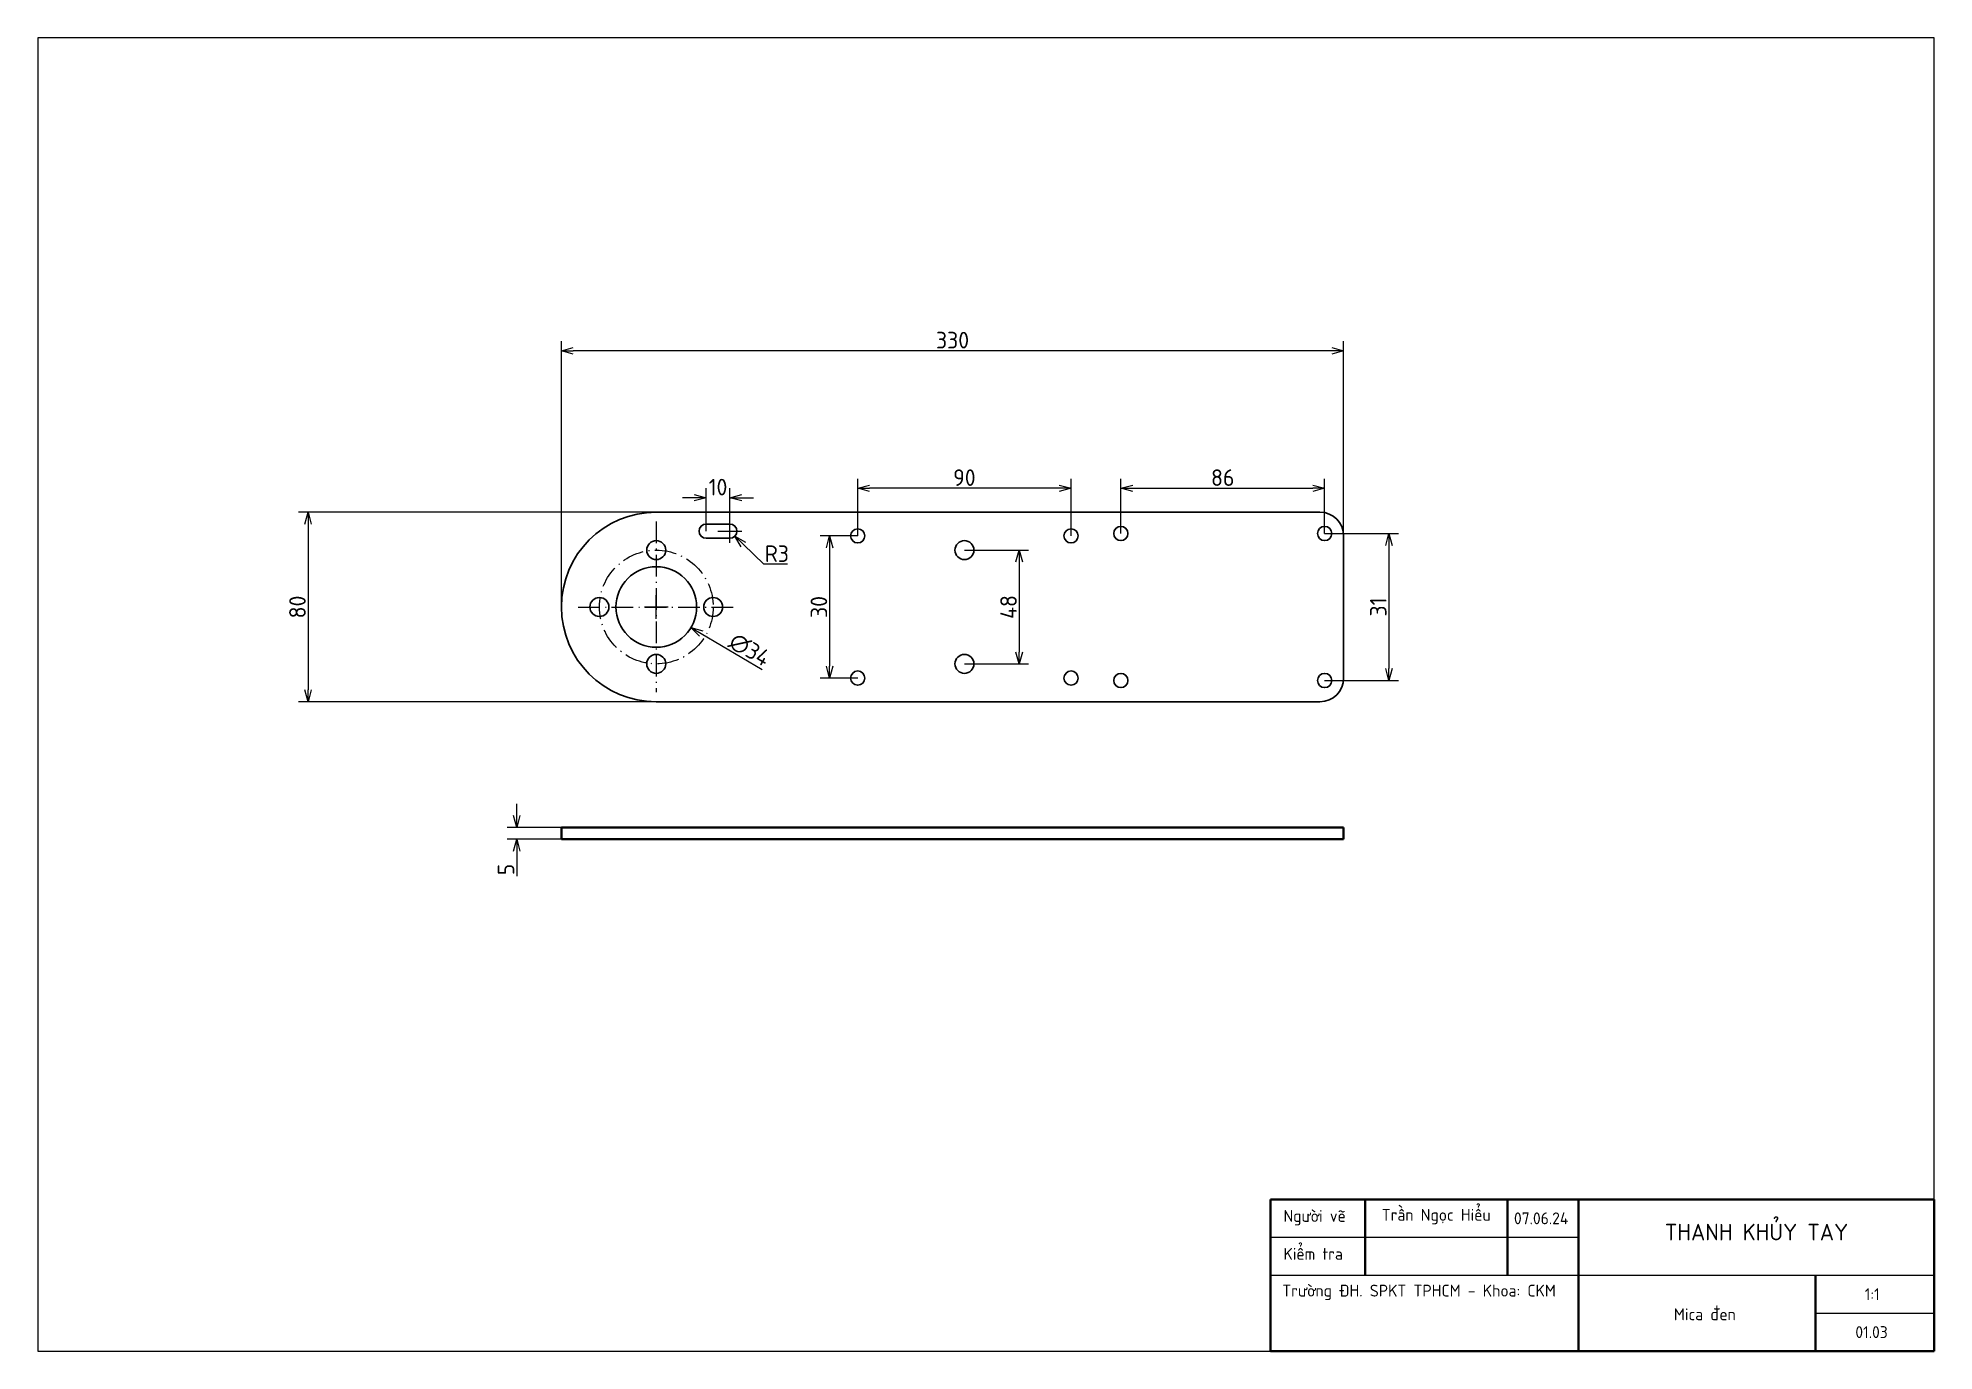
# Paper-space layout 'Sheet' of a CAD drawing. Header units: millimetres. Extents: x 10 to 410, y 10 to 287.
# The model-space entities are those that its viewports show. They can reach past a viewport. Long polylines and large blocks are cut down to what shows.
import ezdxf

# ---------------------------------------------------------------- set-up
doc = ezdxf.new("R2010")
doc.units = ezdxf.units.MM
doc.linetypes.add('Dash Dot', pattern=[7.03, 4.56, -1.14, 0.19, -1.14])
for name, color, linetype, lineweight in [('DuongTam', 7, 'Dash Dot', 13), ('NetDam', 7, 'Continuous', 35), ('Netmanh', 5, 'Continuous', 13)]:
    doc.layers.add(name, color=color, linetype=linetype, lineweight=lineweight)
doc.styles.add('Note Text (ISO)', font='')
doc.styles.get('Note Text (ISO)').set_extended_font_data('TCVN 7284')
doc.dimstyles.new('Default (ISO)$0', dxfattribs={"dimtxt": 3.5, "dimasz": 2.5, "dimexe": 2, "dimexo": 0, "dimgap": 0.5, "dimtad": 1, "dimtxsty": 'Note Text (ISO)', "dimblk": 'OPEN30', "dimblk1": 'OPEN30', "dimblk2": 'OPEN90', "dimcen": 2.5, "dimclrd": 256, "dimclre": 256, "dimclrt": 256, "dimazin": 0, "dimtfac": 1, "dimtofl": 0, "dimtmove": 0, "dimatfit": 3, "dimldrblk": 'OPEN30', "dimfxl": 1, "dimtolj": 1, "dimtzin": 0, "dimlwd": -1, "dimlwe": -1, "dimarcsym": 0})
doc.dimstyles.new('Default (ISO)$3', dxfattribs={"dimtxt": 3.5, "dimasz": 2.5, "dimexe": 2, "dimexo": 0, "dimgap": 0.5, "dimtad": 1, "dimtxsty": 'Note Text (ISO)', "dimblk": 'OPEN30', "dimblk1": 'OPEN30', "dimblk2": 'OPEN90', "dimcen": 2.5, "dimclrd": 256, "dimclre": 256, "dimclrt": 256, "dimazin": 0, "dimtfac": 1, "dimtofl": 0, "dimtmove": 0, "dimatfit": 0, "dimldrblk": 'OPEN30', "dimfxl": 1, "dimtolj": 1, "dimtzin": 0, "dimlwd": -1, "dimlwe": -1, "dimarcsym": 0})
doc.dimstyles.new('Default (ISO)$4', dxfattribs={"dimtxt": 3.5, "dimasz": 2.5, "dimexe": 2, "dimexo": 0, "dimgap": 0.5, "dimtad": 1, "dimtih": 1, "dimtoh": 1, "dimtxsty": 'Note Text (ISO)', "dimblk": 'OPEN30', "dimblk1": 'OPEN30', "dimblk2": 'OPEN90', "dimcen": 2.5, "dimclrd": 256, "dimclre": 256, "dimclrt": 256, "dimazin": 0, "dimtfac": 1, "dimtofl": 0, "dimtmove": 0, "dimatfit": 3, "dimldrblk": 'OPEN30', "dimfxl": 1, "dimtolj": 1, "dimtzin": 0, "dimlwd": -1, "dimlwe": -1, "dimarcsym": 0})

# ---------------------------------------------------------------- blocks, each defined once
blk = doc.blocks.new('_Open30')
at = {"color": 0, "linetype": 'ByBlock', "lineweight": -2}
for p, q in [((-1, 0.27), (0, 0)), ((0, 0), (-1, -0.27)), ((0, 0), (-1, 0))]:
    blk.add_line(p, q, dxfattribs=at)
blk = doc.blocks.new('*D61')
at = {"layer": 'Defpoints', "color": 0, "transparency": 16777216}
for p in [(120.44, 221), (120.44, 166.96), (285.44, 166.96)]:
    blk.add_point(p, dxfattribs=at)
at = {"layer": 'Netmanh', "linetype": 'Continuous', "transparency": 16777216}
for p, q in [((120.44, 166.96), (120.44, 223)), ((282.94, 221), (122.94, 221)), ((285.44, 166.96), (285.44, 223))]:
    blk.add_line(p, q, dxfattribs=at)
at = {"layer": 'Netmanh', "transparency": 16777216, "xscale": 2.5, "yscale": 2.5, "zscale": 2.5, "rotation": 180}
blk.add_blockref('_Open30', (120.44, 221), dxfattribs=at)
at = {"layer": 'Netmanh', "transparency": 16777216, "xscale": 2.5, "yscale": 2.5, "zscale": 2.5}
blk.add_blockref('_Open30', (285.44, 221), dxfattribs=at)
at = {"layer": 'Netmanh', "transparency": 16777216, "insert": (202.94, 223.25), "char_height": 3.5, "attachment_point": 5, "style": 'Note Text (ISO)'}
blk.add_mtext('\\A1;330', dxfattribs=at)
blk = doc.blocks.new('_Open90')
at = {"color": 0, "linetype": 'ByBlock', "lineweight": -2}
for p, q in [((0, 0), (-1, 0)), ((-0.5, 0.5), (0, 0)), ((0, 0), (-0.5, -0.5))]:
    blk.add_line(p, q, dxfattribs=at)
blk = doc.blocks.new('*D62')
at = {"layer": 'Defpoints', "color": 0, "transparency": 16777216}
for p in [(210.44, 186.96), (67, 146.96), (210.44, 146.96)]:
    blk.add_point(p, dxfattribs=at)
at = {"layer": 'Netmanh', "linetype": 'Continuous', "transparency": 16777216}
for p, q in [((210.44, 186.96), (65, 186.96)), ((67, 184.46), (67, 149.46)), ((210.44, 146.96), (65, 146.96))]:
    blk.add_line(p, q, dxfattribs=at)
at = {"layer": 'Netmanh', "transparency": 16777216, "xscale": 2.5, "yscale": 2.5, "zscale": 2.5}
for p, rotation in [((67, 186.96), 90), ((67, 146.96), 270)]:
    blk.add_blockref('_Open30', p, dxfattribs=dict(at, rotation=rotation))
at = {"layer": 'Netmanh', "transparency": 16777216, "insert": (64.75, 166.96), "char_height": 3.5, "attachment_point": 5, "rotation": 90, "style": 'Note Text (ISO)'}
blk.add_mtext('\\A1;80', dxfattribs=at)
blk = doc.blocks.new('*D63')
at = {"layer": 'Defpoints', "color": 0, "transparency": 16777216}
for p in [(133.13, 171.28), (147.76, 162.63)]:
    blk.add_point(p, dxfattribs=at)
at = {"layer": 'Netmanh', "transparency": 16777216}
for p, q in [((140.44, 164.46), (140.44, 169.46)), ((137.94, 166.96), (142.94, 166.96))]:
    blk.add_line(p, q, dxfattribs=at)
at = {"layer": 'Netmanh', "linetype": 'Continuous', "transparency": 16777216}
blk.add_line((149.92, 161.36), (162.75, 153.79), dxfattribs=at)
at = {"layer": 'Netmanh', "transparency": 16777216, "xscale": 2.5, "yscale": 2.5, "zscale": 2.5, "rotation": 149.4385659367291}
blk.add_blockref('_Open30', (147.76, 162.63), dxfattribs=at)
at = {"layer": 'Netmanh', "transparency": 16777216, "insert": (160.14, 157.94), "char_height": 3.5, "attachment_point": 5, "rotation": 329.4386, "style": 'Note Text (ISO)'}
blk.add_mtext('\\A1;∅34', dxfattribs=at)
blk = doc.blocks.new('*D64')
at = {"layer": 'Defpoints', "color": 0, "transparency": 16777216}
for p in [(150.96, 190), (150.96, 182.96), (155.96, 182.96)]:
    blk.add_point(p, dxfattribs=at)
at = {"layer": 'Netmanh', "linetype": 'Continuous', "transparency": 16777216}
for p, q in [((150.96, 182.96), (150.96, 192)), ((155.96, 182.96), (155.96, 192)), ((148.46, 190), (145.96, 190)), ((158.46, 190), (160.96, 190))]:
    blk.add_line(p, q, dxfattribs=at)
at = {"layer": 'Netmanh', "transparency": 16777216, "xscale": 2.5, "yscale": 2.5, "zscale": 2.5}
blk.add_blockref('_Open30', (150.96, 190), dxfattribs=at)
at = {"layer": 'Netmanh', "transparency": 16777216, "xscale": 2.5, "yscale": 2.5, "zscale": 2.5, "rotation": 180}
blk.add_blockref('_Open30', (155.96, 190), dxfattribs=at)
at = {"layer": 'Netmanh', "transparency": 16777216, "insert": (153.46, 192.25), "char_height": 3.5, "attachment_point": 5, "style": 'Note Text (ISO)'}
blk.add_mtext('\\A1;10', dxfattribs=at)
blk = doc.blocks.new('*D65')
at = {"layer": 'Defpoints', "color": 0, "transparency": 16777216}
for p in [(155.96, 182.96), (157.03, 181.91)]:
    blk.add_point(p, dxfattribs=at)
at = {"layer": 'Netmanh', "transparency": 16777216}
for p, q in [((155.96, 180.46), (155.96, 185.46)), ((153.46, 182.96), (158.46, 182.96))]:
    blk.add_line(p, q, dxfattribs=at)
at = {"layer": 'Netmanh', "linetype": 'Continuous', "transparency": 16777216}
for p, q in [((163.1, 175.96), (158.82, 180.16)), ((168.15, 175.96), (163.1, 175.96))]:
    blk.add_line(p, q, dxfattribs=at)
at = {"layer": 'Netmanh', "transparency": 16777216, "xscale": 2.5, "yscale": 2.5, "zscale": 2.5, "rotation": 135.5740139464282}
blk.add_blockref('_Open30', (157.03, 181.91), dxfattribs=at)
at = {"layer": 'Netmanh', "transparency": 16777216, "insert": (165.88, 178.21), "char_height": 3.5, "attachment_point": 5, "style": 'Note Text (ISO)'}
blk.add_mtext('\\A1;R3', dxfattribs=at)
blk = doc.blocks.new('*D66')
at = {"layer": 'Defpoints', "color": 0, "transparency": 16777216}
for p in [(281.44, 192), (238.44, 182.46), (281.44, 182.46)]:
    blk.add_point(p, dxfattribs=at)
at = {"layer": 'Netmanh', "linetype": 'Continuous', "transparency": 16777216}
for p, q in [((238.44, 182.46), (238.44, 194)), ((240.94, 192), (278.94, 192)), ((281.44, 182.46), (281.44, 194))]:
    blk.add_line(p, q, dxfattribs=at)
at = {"layer": 'Netmanh', "transparency": 16777216, "xscale": 2.5, "yscale": 2.5, "zscale": 2.5, "rotation": 180}
blk.add_blockref('_Open30', (238.44, 192), dxfattribs=at)
at = {"layer": 'Netmanh', "transparency": 16777216, "xscale": 2.5, "yscale": 2.5, "zscale": 2.5}
blk.add_blockref('_Open30', (281.44, 192), dxfattribs=at)
at = {"layer": 'Netmanh', "transparency": 16777216, "insert": (259.94, 194.25), "char_height": 3.5, "attachment_point": 5, "style": 'Note Text (ISO)'}
blk.add_mtext('\\A1;86', dxfattribs=at)
blk = doc.blocks.new('*D67')
at = {"layer": 'Defpoints', "color": 0, "transparency": 16777216}
for p in [(281.44, 182.46), (281.44, 151.46), (295, 151.46)]:
    blk.add_point(p, dxfattribs=at)
at = {"layer": 'Netmanh', "linetype": 'Continuous', "transparency": 16777216}
for p, q in [((281.44, 182.46), (297, 182.46)), ((295, 179.96), (295, 153.96)), ((281.44, 151.46), (297, 151.46))]:
    blk.add_line(p, q, dxfattribs=at)
at = {"layer": 'Netmanh', "transparency": 16777216, "xscale": 2.5, "yscale": 2.5, "zscale": 2.5}
for p, rotation in [((295, 182.46), 90), ((295, 151.46), 270)]:
    blk.add_blockref('_Open30', p, dxfattribs=dict(at, rotation=rotation))
at = {"layer": 'Netmanh', "transparency": 16777216, "insert": (292.75, 166.96), "char_height": 3.5, "attachment_point": 5, "rotation": 90, "style": 'Note Text (ISO)'}
blk.add_mtext('\\A1;31', dxfattribs=at)
blk = doc.blocks.new('*D68')
at = {"layer": 'Defpoints', "color": 0, "transparency": 16777216}
for p in [(182.94, 192), (182.94, 181.96), (227.94, 181.96)]:
    blk.add_point(p, dxfattribs=at)
at = {"layer": 'Netmanh', "linetype": 'Continuous', "transparency": 16777216}
for p, q in [((182.94, 181.96), (182.94, 194)), ((225.44, 192), (185.44, 192)), ((227.94, 181.96), (227.94, 194))]:
    blk.add_line(p, q, dxfattribs=at)
at = {"layer": 'Netmanh', "transparency": 16777216, "xscale": 2.5, "yscale": 2.5, "zscale": 2.5, "rotation": 180}
blk.add_blockref('_Open30', (182.94, 192), dxfattribs=at)
at = {"layer": 'Netmanh', "transparency": 16777216, "xscale": 2.5, "yscale": 2.5, "zscale": 2.5}
blk.add_blockref('_Open30', (227.94, 192), dxfattribs=at)
at = {"layer": 'Netmanh', "transparency": 16777216, "insert": (205.44, 194.25), "char_height": 3.5, "attachment_point": 5, "style": 'Note Text (ISO)'}
blk.add_mtext('\\A1;90', dxfattribs=at)
blk = doc.blocks.new('*D69')
at = {"layer": 'Defpoints', "color": 0, "transparency": 16777216}
for p in [(182.94, 181.96), (177, 151.96), (182.94, 151.96)]:
    blk.add_point(p, dxfattribs=at)
at = {"layer": 'Netmanh', "linetype": 'Continuous', "transparency": 16777216}
for p, q in [((182.94, 181.96), (175, 181.96)), ((177, 179.46), (177, 154.46)), ((182.94, 151.96), (175, 151.96))]:
    blk.add_line(p, q, dxfattribs=at)
at = {"layer": 'Netmanh', "transparency": 16777216, "xscale": 2.5, "yscale": 2.5, "zscale": 2.5}
for p, rotation in [((177, 181.96), 90), ((177, 151.96), 270)]:
    blk.add_blockref('_Open30', p, dxfattribs=dict(at, rotation=rotation))
at = {"layer": 'Netmanh', "transparency": 16777216, "insert": (174.75, 166.96), "char_height": 3.5, "attachment_point": 5, "rotation": 90, "style": 'Note Text (ISO)'}
blk.add_mtext('\\A1;30', dxfattribs=at)
blk = doc.blocks.new('*D70')
at = {"layer": 'Defpoints', "color": 0, "transparency": 16777216}
for p in [(205.44, 178.96), (205.44, 154.96), (217, 154.96)]:
    blk.add_point(p, dxfattribs=at)
at = {"layer": 'Netmanh', "linetype": 'Continuous', "transparency": 16777216}
for p, q in [((205.44, 178.96), (219, 178.96)), ((217, 176.46), (217, 157.46)), ((205.44, 154.96), (219, 154.96))]:
    blk.add_line(p, q, dxfattribs=at)
at = {"layer": 'Netmanh', "transparency": 16777216, "xscale": 2.5, "yscale": 2.5, "zscale": 2.5}
for p, rotation in [((217, 178.96), 90), ((217, 154.96), 270)]:
    blk.add_blockref('_Open30', p, dxfattribs=dict(at, rotation=rotation))
at = {"layer": 'Netmanh', "transparency": 16777216, "insert": (214.75, 166.96), "char_height": 3.5, "attachment_point": 5, "rotation": 90, "style": 'Note Text (ISO)'}
blk.add_mtext('\\A1;48', dxfattribs=at)
blk = doc.blocks.new('*D71')
at = {"layer": 'Defpoints', "color": 0, "transparency": 16777216}
for p in [(120.44, 120.45), (111, 117.95), (120.44, 117.95)]:
    blk.add_point(p, dxfattribs=at)
at = {"layer": 'Netmanh', "linetype": 'Continuous', "transparency": 16777216}
for p, q in [((111, 122.95), (111, 125.45)), ((120.44, 120.45), (109, 120.45)), ((120.44, 117.95), (109, 117.95)), ((111, 115.45), (111, 110.2))]:
    blk.add_line(p, q, dxfattribs=at)
at = {"layer": 'Netmanh', "transparency": 16777216, "xscale": 2.5, "yscale": 2.5, "zscale": 2.5}
for p, rotation in [((111, 120.45), 270), ((111, 117.95), 90)]:
    blk.add_blockref('_Open30', p, dxfattribs=dict(at, rotation=rotation))
at = {"layer": 'Netmanh', "transparency": 16777216, "insert": (108.75, 111.58), "char_height": 3.5, "attachment_point": 5, "rotation": 90, "style": 'Note Text (ISO)'}
blk.add_mtext('\\A1;5', dxfattribs=at)

msp = doc.modelspace()

# ---------------------------------------------------------------- linework, layer by layer
at = {"color": 7, "linetype": 'Continuous', "lineweight": 25}
for p, q in [((140.19, 360.79), (420.19, 360.79)), ((161.23, 355.79), (171.23, 355.79)), ((161.23, 349.79), (171.23, 349.79)), ((430.19, 350.79), (430.19, 290.79)), ((140.19, 280.79), (420.19, 280.79))]:
    msp.add_line(p, q, dxfattribs=at)
for centre, radius in [((225.19, 350.79), 3), ((315.19, 350.79), 3), ((336.19, 351.79), 3), ((422.19, 351.79), 3), ((140.19, 344.79), 4), ((140.19, 320.79), 17), ((116.19, 320.79), 4), ((164.19, 320.79), 4), ((140.19, 296.79), 4), ((225.19, 290.79), 3), ((315.19, 290.79), 3), ((336.19, 289.79), 3), ((422.19, 289.79), 3)]:
    msp.add_circle(centre, radius)
for centre in [(270.19, 344.79), (270.19, 296.79)]:
    msp.add_circle(centre, 4, dxfattribs=at)
for centre, radius, start, end in [((140.19, 320.79), 40, 90, 270), ((420.19, 350.79), 10, 0, 90), ((161.23, 352.79), 3, 90, 270), ((171.23, 352.79), 3, 270, 90), ((420.19, 290.79), 10, 270, 0)]:
    msp.add_arc(centre, radius, start, end, dxfattribs=at)
at = {"layer": 'NetDam'}
for p, q in [((100.19, 227.78), (100.19, 222.78)), ((100.19, 227.78), (430.19, 227.78)), ((430.19, 227.78), (430.19, 222.78)), ((100.19, 222.78), (430.19, 222.78))]:
    msp.add_line(p, q, dxfattribs=at)

psp = doc.layouts.new('Sheet')

# ---------------------------------------------------------------- linework, layer by layer
at = {"layer": 'DuongTam'}
for p, q in [((140.4446, 185), (140.4446, 149)), ((124, 166.9568), (157, 166.9568))]:
    psp.add_line(p, q, dxfattribs=at)
psp.add_circle((140.4446, 166.9568), 12, dxfattribs=at)
at = {"layer": 'NetDam'}
for p, q in [((270, 42), (410, 42)), ((270, 10), (270, 42)), ((290, 42), (290, 26)), ((320, 42), (320, 26)), ((335, 42), (335, 10)), ((410, 42), (410, 10)), ((385, 26), (385, 10)), ((410, 10), (270, 10))]:
    psp.add_line(p, q, dxfattribs=at)
at = {"layer": 'Netmanh'}
for p, q in [((270, 34), (335, 34)), ((270, 26), (410, 26)), ((385, 18), (410, 18))]:
    psp.add_line(p, q, dxfattribs=at)

# ---------------------------------------------------------------- texts
at = {"layer": 'NetDam', "attachment_point": 1}
for s, insert, char_height in [('{\\fTCVN 7284|b0|i0|c0|p34;Trần Ngọc Hiểu}', (293.4875, 39.9935), 2.5), ('{\\fTCVN 7284|b0|i0|c0|p34;Người vẽ}', (272.75, 39.75), 2.5), ('{\\fTCVN 7284|b0|i0|c0|p34;07.06.24}', (321.374, 39.25), 2.5), ('{\\fTCVN 7284|b0|i0|c0|p34;THANH KHỦY TAY}', (353.2074, 36.8464), 3.5), ('{\\fTCVN 7284|b0|i0|c0|p34;Kiểm tra}', (272.75, 31.75), 2.5), ('{\\fTCVN 7284|b0|i0|c0|p34;Trường ĐH. SPKT TPHCM - Khoa: CKM}', (272.498, 24), 2.5), ('{\\fTCVN 7284|b0|i0|c0|p34;Mica đen}', (355.11, 19), 2.5), ('{\\fTCVN 7284|b0|i0|c0|p34;01.03}', (393.388, 15.25), 2.5)]:
    psp.add_mtext(s, dxfattribs=dict(at, insert=insert, char_height=char_height))
at = {"layer": 'NetDam', "insert": (395.374, 23.25), "char_height": 2.5, "width": 3.25, "attachment_point": 1}
psp.add_mtext('{\\fTCVN 7284|b0|i0|c0|p34;1:1}', dxfattribs=at)

# ---------------------------------------------------------------- dimensions: what is measured, and where the dimension line sits
at = {"layer": 'Netmanh'}
for base, p1, p2, picture, middle in [((120.4446, 221), (285.4446, 166.9568), (120.4446, 166.9568), '*D61', (202.9446, 223.25)), ((182.9446, 192), (227.9446, 181.9568), (182.9446, 181.9568), '*D68', (205.4446, 194.25)), ((281.4446, 192), (238.4446, 182.4568), (281.4446, 182.4568), '*D66', (259.9446, 194.25)), ((150.9631, 190), (155.9631, 182.9568), (150.9631, 182.9568), '*D64', (153.4631, 192.25))]:
    dim = psp.add_linear_dim(base=base, p1=p1, p2=p2, dimstyle='Default (ISO)$0', override={"dimlfac": -2}, dxfattribs=at)
    dim.commit()
    dim.dimension.update_dxf_attribs({"geometry": picture, "text_midpoint": middle})
for base, p1, p2, picture, middle in [((67, 146.9568), (210.4446, 186.9568), (210.4446, 146.9568), '*D62', (64.75, 166.9568)), ((217, 154.9568), (205.4446, 178.9568), (205.4446, 154.9568), '*D70', (214.75, 166.9568)), ((111, 117.9533), (120.4446, 120.4533), (120.4446, 117.9533), '*D71', (108.75, 111.5783))]:
    dim = psp.add_linear_dim(base=base, p1=p1, p2=p2, angle=90, dimstyle='Default (ISO)$0', override={"dimlfac": -2}, dxfattribs=at)
    dim.commit()
    dim.dimension.update_dxf_attribs({"geometry": picture, "text_midpoint": middle})
dim = psp.add_radius_dim(center=(155.9631, 182.9568), mpoint=(157.0344, 181.9068), dimstyle='Default (ISO)$4', override={"dimlfac": -2}, dxfattribs=at)
dim.commit()
dim.dimension.update_dxf_attribs({"geometry": '*D65', "text_midpoint": (165.8797, 178.2069)})
for base, p1, p2, picture, middle in [((177, 151.9568), (182.9446, 181.9568), (182.9446, 151.9568), '*D69', (174.75, 166.9568)), ((295, 151.4568), (281.4446, 182.4568), (281.4446, 151.4568), '*D67', (292.75, 166.9568))]:
    dim = psp.add_linear_dim(base=base, p1=p1, p2=p2, angle=90, dimstyle='Default (ISO)$0', dxfattribs=at)
    dim.commit()
    dim.dimension.update_dxf_attribs({"geometry": picture, "text_midpoint": middle})
dim = psp.add_diameter_dim_2p(p1=(133.1254, 171.2787), p2=(147.7638, 162.6348), dimstyle='Default (ISO)$3', override={"dimlfac": -2}, dxfattribs=at)
dim.commit()
dim.dimension.update_dxf_attribs({"geometry": '*D63', "text_midpoint": (159, 156), "dimtype": 163})

# ---------------------------------------------------------------- viewports
at = {"layer": 'NetDam'}
psp.add_viewport(center=(210, 148.5), size=(400, 277), view_center_point=(279.3, 283.8738), view_height=554, dxfattribs=at)

doc.saveas('drawing.dxf')
